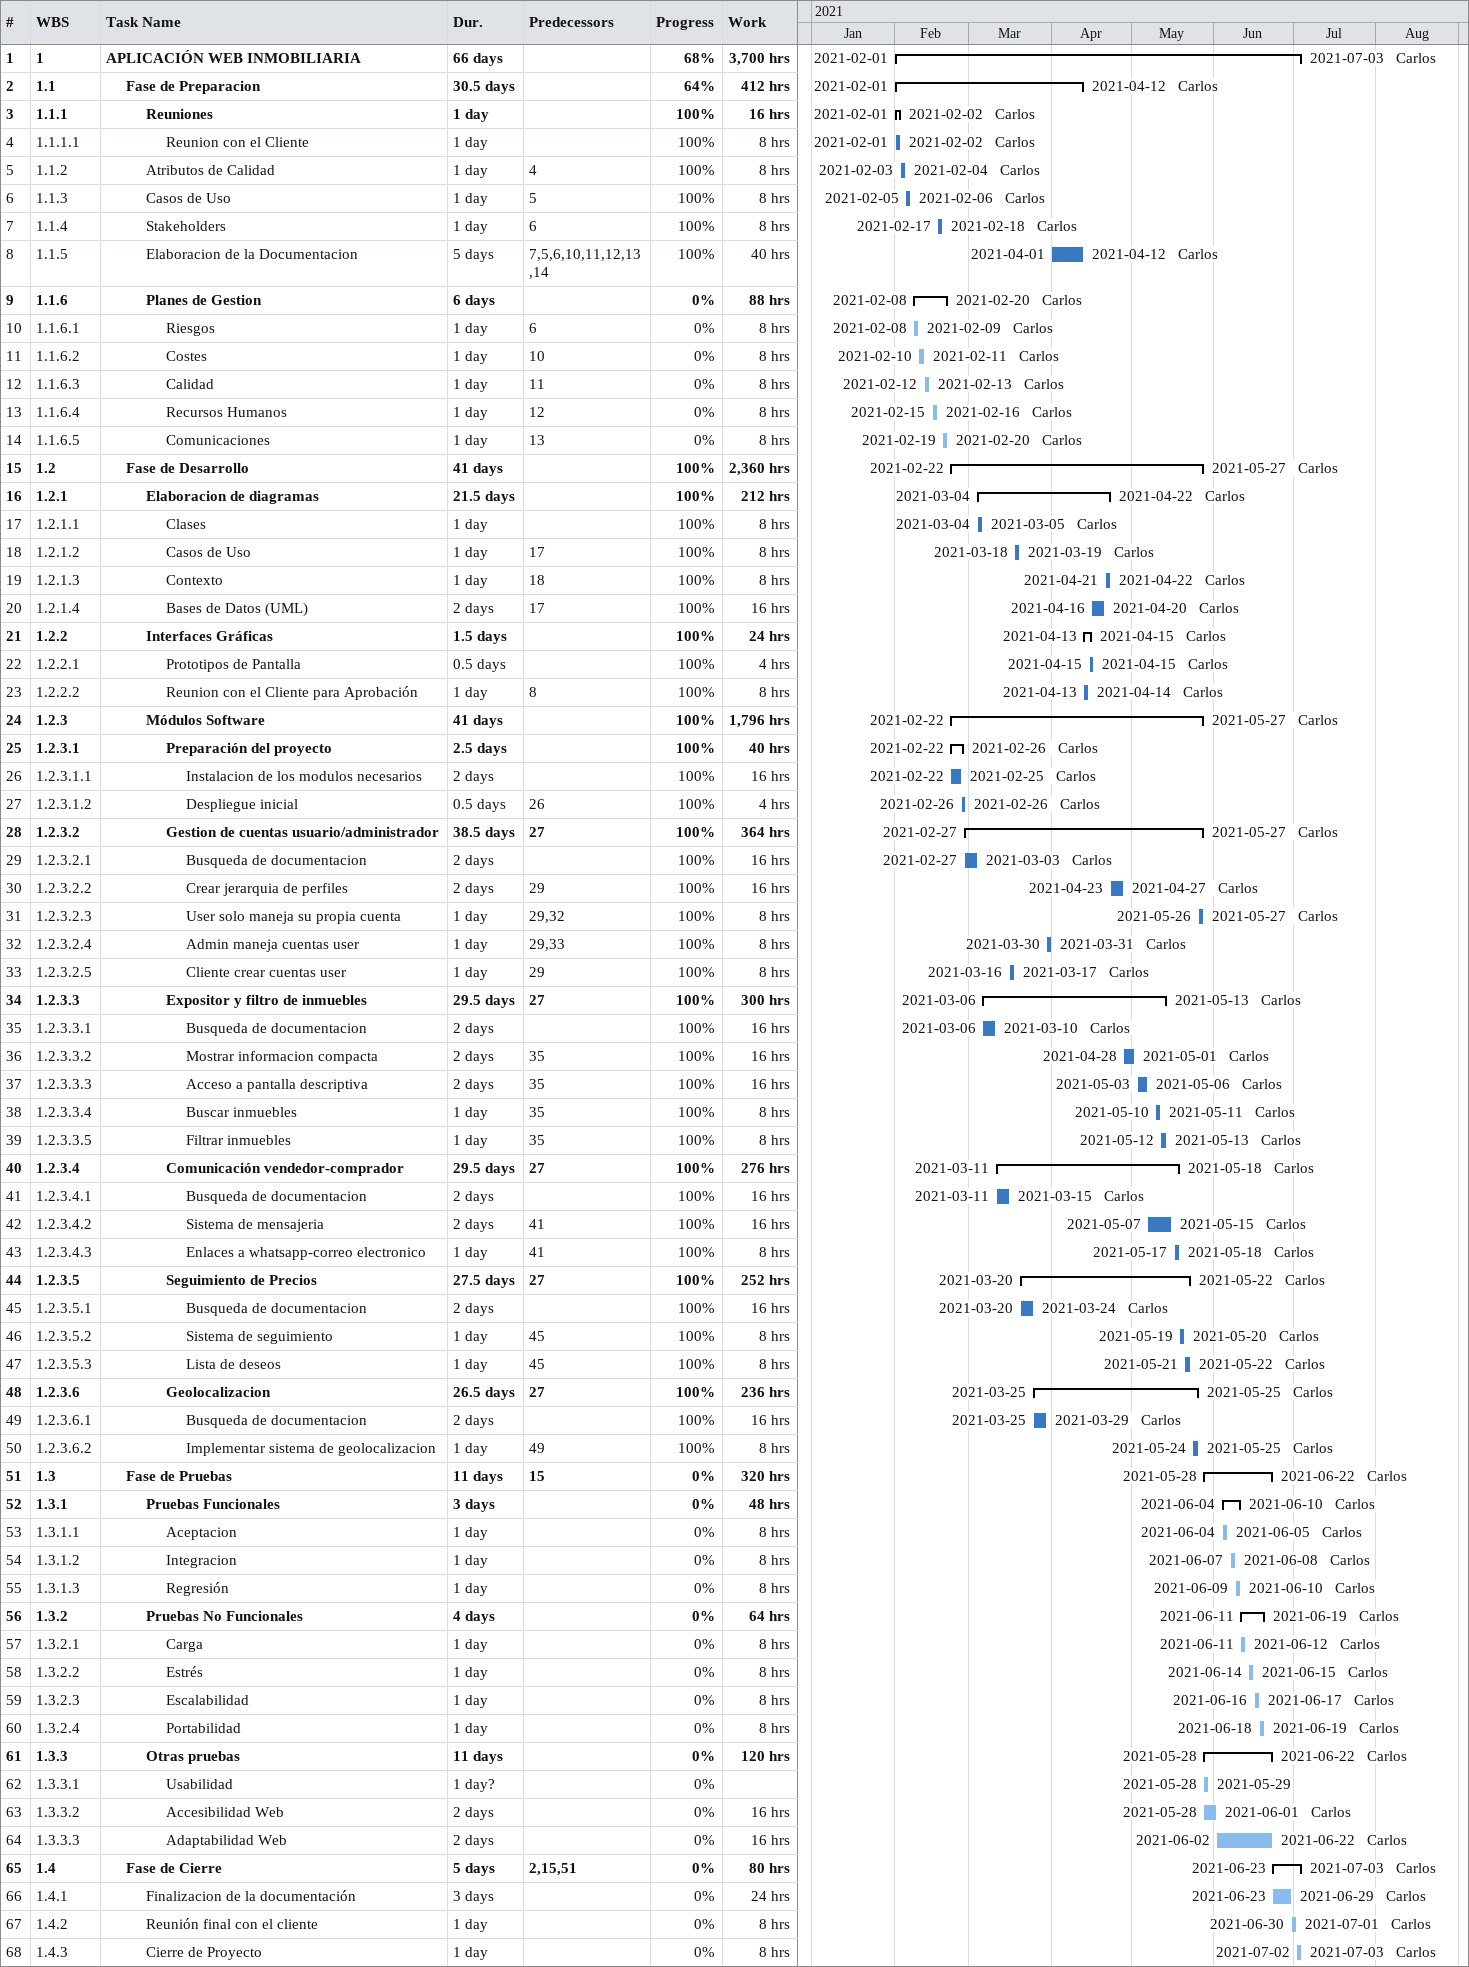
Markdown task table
| ID | WBS | Task | Duration | Start | Finish | Predecessors | Resources | % complete | Work (h) |
|---|---|---|---|---|---|---|---|---|---|
| 1 | 1 | **APLICACIÓN WEB INMOBILIARIA** | 66d | 2021-02-01 | 2021-07-03 |  | Carlos | 68 | 3700 |
| 2 | 1.1 | **Fase de Preparacion** | 30.5d | 2021-02-01 | 2021-04-12 |  | Carlos | 64 | 412 |
| 3 | 1.1.1 | **Reuniones** | 1d | 2021-02-01 | 2021-02-02 |  | Carlos | 100 | 16 |
| 4 | 1.1.1.1 | Reunion con el Cliente | 1d | 2021-02-01 | 2021-02-02 |  | Carlos | 100 | 8 |
| 5 | 1.1.2 | Atributos de Calidad | 1d | 2021-02-03 | 2021-02-04 | 4 | Carlos | 100 | 8 |
| 6 | 1.1.3 | Casos de Uso | 1d | 2021-02-05 | 2021-02-06 | 5 | Carlos | 100 | 8 |
| 7 | 1.1.4 | Stakeholders | 1d | 2021-02-17 | 2021-02-18 | 6 | Carlos | 100 | 8 |
| 8 | 1.1.5 | Elaboracion de la Documentacion | 5d | 2021-04-01 | 2021-04-12 | 7, 5, 6, 10, 11, 12, 13, 14 | Carlos | 100 | 40 |
| 9 | 1.1.6 | **Planes de Gestion** | 6d | 2021-02-08 | 2021-02-20 |  | Carlos | 0 | 88 |
| 10 | 1.1.6.1 | Riesgos | 1d | 2021-02-08 | 2021-02-09 | 6 | Carlos | 0 | 8 |
| 11 | 1.1.6.2 | Costes | 1d | 2021-02-10 | 2021-02-11 | 10 | Carlos | 0 | 8 |
| 12 | 1.1.6.3 | Calidad | 1d | 2021-02-12 | 2021-02-13 | 11 | Carlos | 0 | 8 |
| 13 | 1.1.6.4 | Recursos Humanos | 1d | 2021-02-15 | 2021-02-16 | 12 | Carlos | 0 | 8 |
| 14 | 1.1.6.5 | Comunicaciones | 1d | 2021-02-19 | 2021-02-20 | 13 | Carlos | 0 | 8 |
| 15 | 1.2 | **Fase de Desarrollo** | 41d | 2021-02-22 | 2021-05-27 |  | Carlos | 100 | 2360 |
| 16 | 1.2.1 | **Elaboracion de diagramas** | 21.5d | 2021-03-04 | 2021-04-22 |  | Carlos | 100 | 212 |
| 17 | 1.2.1.1 | Clases | 1d | 2021-03-04 | 2021-03-05 |  | Carlos | 100 | 8 |
| 18 | 1.2.1.2 | Casos de Uso | 1d | 2021-03-18 | 2021-03-19 | 17 | Carlos | 100 | 8 |
| 19 | 1.2.1.3 | Contexto | 1d | 2021-04-21 | 2021-04-22 | 18 | Carlos | 100 | 8 |
| 20 | 1.2.1.4 | Bases de Datos (UML) | 2d | 2021-04-16 | 2021-04-20 | 17 | Carlos | 100 | 16 |
| 21 | 1.2.2 | **Interfaces Gráficas** | 1.5d | 2021-04-13 | 2021-04-15 |  | Carlos | 100 | 24 |
| 22 | 1.2.2.1 | Prototipos de Pantalla | 0.5d | 2021-04-15 | 2021-04-15 |  | Carlos | 100 | 4 |
| 23 | 1.2.2.2 | Reunion con el Cliente para Aprobación | 1d | 2021-04-13 | 2021-04-14 | 8 | Carlos | 100 | 8 |
| 24 | 1.2.3 | **Módulos Software** | 41d | 2021-02-22 | 2021-05-27 |  | Carlos | 100 | 1796 |
| 25 | 1.2.3.1 | **Preparación del proyecto** | 2.5d | 2021-02-22 | 2021-02-26 |  | Carlos | 100 | 40 |
| 26 | 1.2.3.1.1 | Instalacion de los modulos necesarios | 2d | 2021-02-22 | 2021-02-25 |  | Carlos | 100 | 16 |
| 27 | 1.2.3.1.2 | Despliegue inicial | 0.5d | 2021-02-26 | 2021-02-26 | 26 | Carlos | 100 | 4 |
| 28 | 1.2.3.2 | **Gestion de cuentas usuario/administrador** | 38.5d | 2021-02-27 | 2021-05-27 | 27 | Carlos | 100 | 364 |
| 29 | 1.2.3.2.1 | Busqueda de documentacion | 2d | 2021-02-27 | 2021-03-03 |  | Carlos | 100 | 16 |
| 30 | 1.2.3.2.2 | Crear jerarquia de perfiles | 2d | 2021-04-23 | 2021-04-27 | 29 | Carlos | 100 | 16 |
| 31 | 1.2.3.2.3 | User solo maneja su propia cuenta | 1d | 2021-05-26 | 2021-05-27 | 29, 32 | Carlos | 100 | 8 |
| 32 | 1.2.3.2.4 | Admin maneja cuentas user | 1d | 2021-03-30 | 2021-03-31 | 29, 33 | Carlos | 100 | 8 |
| 33 | 1.2.3.2.5 | Cliente crear cuentas user | 1d | 2021-03-16 | 2021-03-17 | 29 | Carlos | 100 | 8 |
| 34 | 1.2.3.3 | **Expositor y filtro de inmuebles** | 29.5d | 2021-03-06 | 2021-05-13 | 27 | Carlos | 100 | 300 |
| 35 | 1.2.3.3.1 | Busqueda de documentacion | 2d | 2021-03-06 | 2021-03-10 |  | Carlos | 100 | 16 |
| 36 | 1.2.3.3.2 | Mostrar informacion compacta | 2d | 2021-04-28 | 2021-05-01 | 35 | Carlos | 100 | 16 |
| 37 | 1.2.3.3.3 | Acceso a pantalla descriptiva | 2d | 2021-05-03 | 2021-05-06 | 35 | Carlos | 100 | 16 |
| 38 | 1.2.3.3.4 | Buscar inmuebles | 1d | 2021-05-10 | 2021-05-11 | 35 | Carlos | 100 | 8 |
| 39 | 1.2.3.3.5 | Filtrar inmuebles | 1d | 2021-05-12 | 2021-05-13 | 35 | Carlos | 100 | 8 |
| 40 | 1.2.3.4 | **Comunicación vendedor-comprador** | 29.5d | 2021-03-11 | 2021-05-18 | 27 | Carlos | 100 | 276 |
| 41 | 1.2.3.4.1 | Busqueda de documentacion | 2d | 2021-03-11 | 2021-03-15 |  | Carlos | 100 | 16 |
| 42 | 1.2.3.4.2 | Sistema de mensajeria | 2d | 2021-05-07 | 2021-05-15 | 41 | Carlos | 100 | 16 |
| 43 | 1.2.3.4.3 | Enlaces a whatsapp-correo electronico | 1d | 2021-05-17 | 2021-05-18 | 41 | Carlos | 100 | 8 |
| 44 | 1.2.3.5 | **Seguimiento de Precios** | 27.5d | 2021-03-20 | 2021-05-22 | 27 | Carlos | 100 | 252 |
| 45 | 1.2.3.5.1 | Busqueda de documentacion | 2d | 2021-03-20 | 2021-03-24 |  | Carlos | 100 | 16 |
| 46 | 1.2.3.5.2 | Sistema de seguimiento | 1d | 2021-05-19 | 2021-05-20 | 45 | Carlos | 100 | 8 |
| 47 | 1.2.3.5.3 | Lista de deseos | 1d | 2021-05-21 | 2021-05-22 | 45 | Carlos | 100 | 8 |
| 48 | 1.2.3.6 | **Geolocalizacion** | 26.5d | 2021-03-25 | 2021-05-25 | 27 | Carlos | 100 | 236 |
| 49 | 1.2.3.6.1 | Busqueda de documentacion | 2d | 2021-03-25 | 2021-03-29 |  | Carlos | 100 | 16 |
| 50 | 1.2.3.6.2 | Implementar sistema de geolocalizacion | 1d | 2021-05-24 | 2021-05-25 | 49 | Carlos | 100 | 8 |
| 51 | 1.3 | **Fase de Pruebas** | 11d | 2021-05-28 | 2021-06-22 | 15 | Carlos | 0 | 320 |
| 52 | 1.3.1 | **Pruebas Funcionales** | 3d | 2021-06-04 | 2021-06-10 |  | Carlos | 0 | 48 |
| 53 | 1.3.1.1 | Aceptacion | 1d | 2021-06-04 | 2021-06-05 |  | Carlos | 0 | 8 |
| 54 | 1.3.1.2 | Integracion | 1d | 2021-06-07 | 2021-06-08 |  | Carlos | 0 | 8 |
| 55 | 1.3.1.3 | Regresión | 1d | 2021-06-09 | 2021-06-10 |  | Carlos | 0 | 8 |
| 56 | 1.3.2 | **Pruebas No Funcionales** | 4d | 2021-06-11 | 2021-06-19 |  | Carlos | 0 | 64 |
| 57 | 1.3.2.1 | Carga | 1d | 2021-06-11 | 2021-06-12 |  | Carlos | 0 | 8 |
| 58 | 1.3.2.2 | Estrés | 1d | 2021-06-14 | 2021-06-15 |  | Carlos | 0 | 8 |
| 59 | 1.3.2.3 | Escalabilidad | 1d | 2021-06-16 | 2021-06-17 |  | Carlos | 0 | 8 |
| 60 | 1.3.2.4 | Portabilidad | 1d | 2021-06-18 | 2021-06-19 |  | Carlos | 0 | 8 |
| 61 | 1.3.3 | **Otras pruebas** | 11d | 2021-05-28 | 2021-06-22 |  | Carlos | 0 | 120 |
| 62 | 1.3.3.1 | Usabilidad | 1d? | 2021-05-28 | 2021-05-29 |  |  | 0 |  |
| 63 | 1.3.3.2 | Accesibilidad Web | 2d | 2021-05-28 | 2021-06-01 |  | Carlos | 0 | 16 |
| 64 | 1.3.3.3 | Adaptabilidad Web | 2d | 2021-06-02 | 2021-06-22 |  | Carlos | 0 | 16 |
| 65 | 1.4 | **Fase de Cierre** | 5d | 2021-06-23 | 2021-07-03 | 2, 15, 51 | Carlos | 0 | 80 |
| 66 | 1.4.1 | Finalizacion de la documentación | 3d | 2021-06-23 | 2021-06-29 |  | Carlos | 0 | 24 |
| 67 | 1.4.2 | Reunión final con el cliente | 1d | 2021-06-30 | 2021-07-01 |  | Carlos | 0 | 8 |
| 68 | 1.4.3 | Cierre de Proyecto | 1d | 2021-07-02 | 2021-07-03 |  | Carlos | 0 | 8 |
